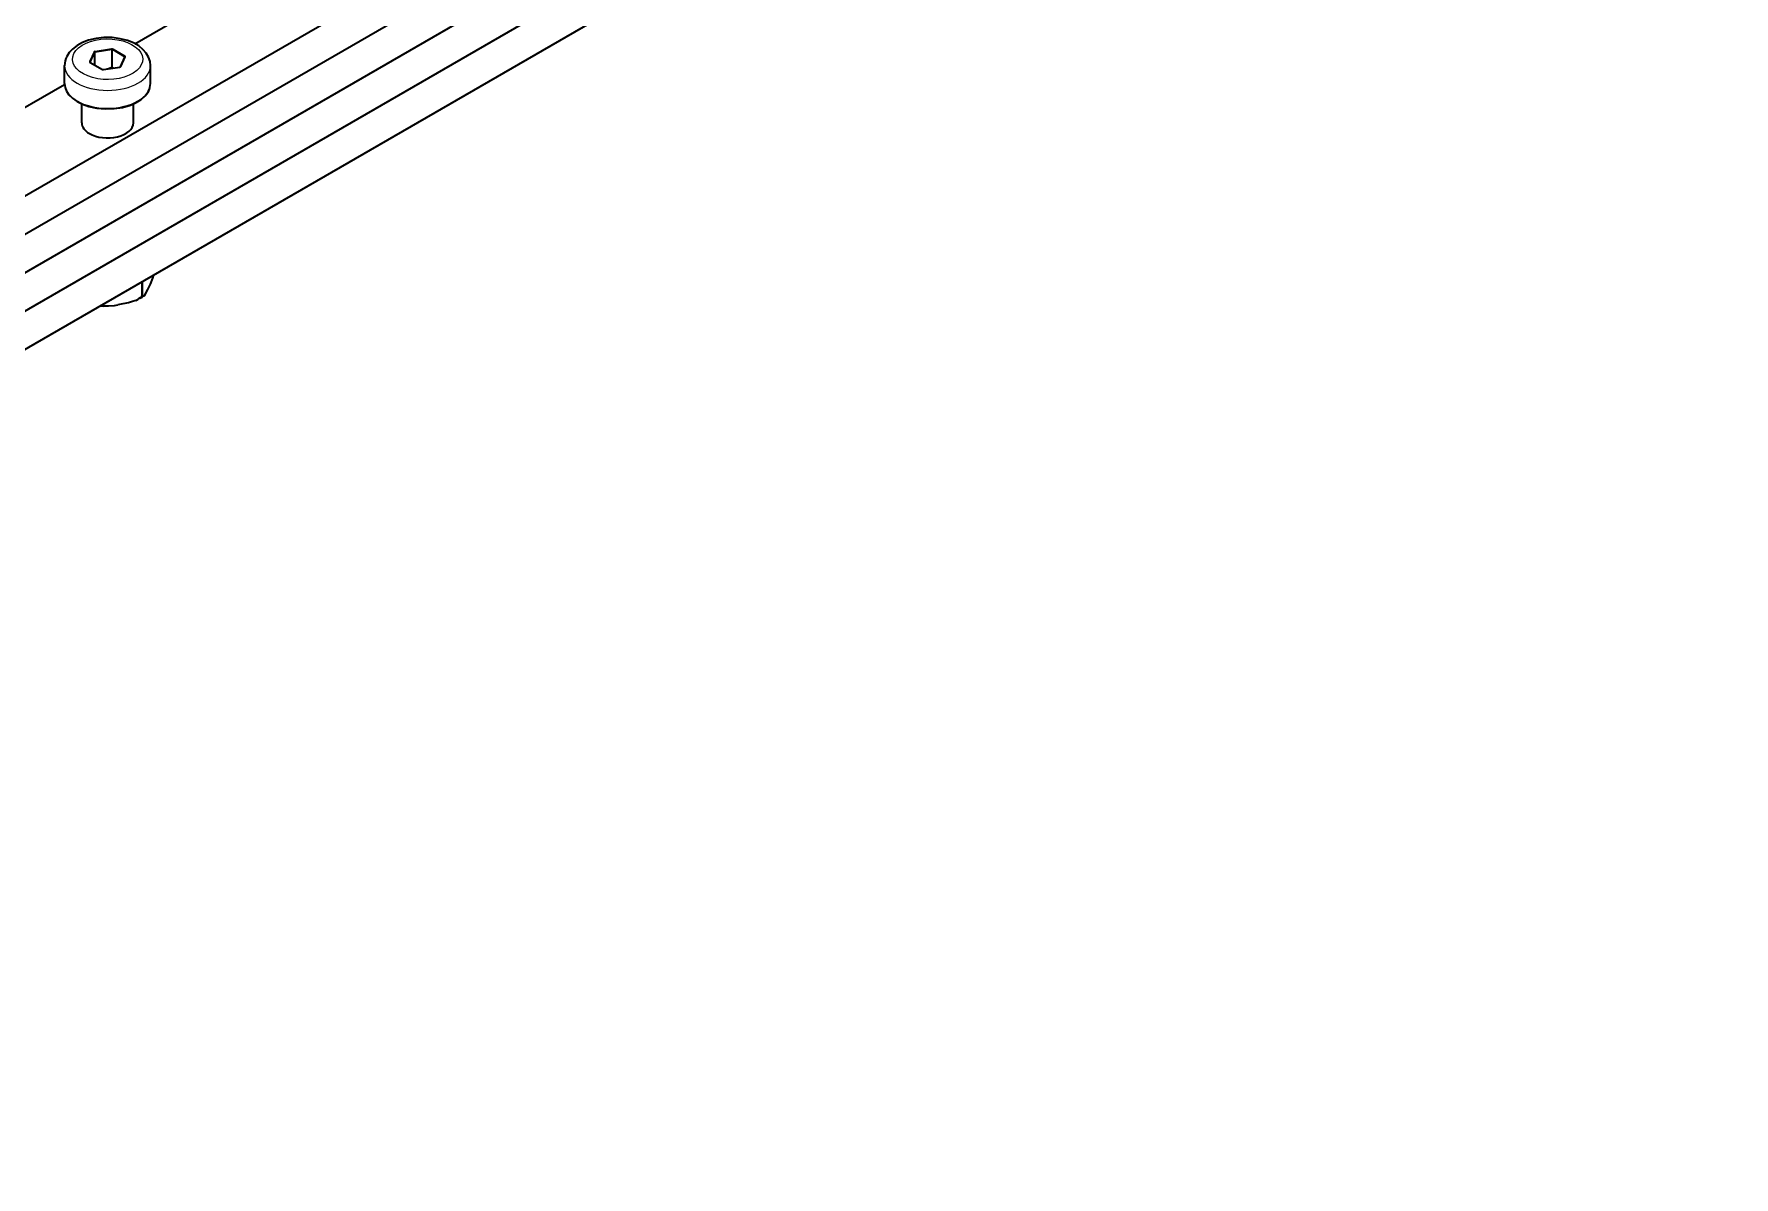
# Model space of a CAD drawing. Extents: x 218 to 1434, y 54 to 743.
# Drawn here: x 943.6 to 1052.3, y 603.1 to 676.3 of the extents above; entities that cross this region are included whole.
import ezdxf

# ---------------------------------------------------------------- set-up
doc = ezdxf.new("R2010")
doc.units = 0

msp = doc.modelspace()

# ---------------------------------------------------------------- linework, layer by layer
at = {"color": 7, "lineweight": 35}
for p, q in [((1052.33, 729.04), (851.25, 612.95)), ((950.01, 675.66), (1041.75, 728.62)), ((1052.33, 726.59), (851.25, 610.5)), ((1052.33, 726.59), (851.25, 610.5)), ((1052.33, 724.14), (851.25, 608.05)), ((1052.33, 724.14), (851.25, 608.05)), ((1052.33, 721.69), (851.25, 605.6)), ((1052.33, 721.69), (851.25, 605.6)), ((1052.33, 719.24), (851.25, 603.15)), ((866.13, 627.23), (945.51, 673.06))]:
    msp.add_line(p, q, dxfattribs=at)
at = {"color": 7, "lineweight": 13, "ltscale": 0.01686}
for p, q in [((947.38, 675.13), (947.1, 674.52)), ((947.43, 675.08), (947.15, 674.47)), ((949.13, 674.21), (949.41, 674.82))]:
    msp.add_line(p, q, dxfattribs=at)
at = {"color": 7, "lineweight": 13, "ltscale": 0.022391}
for p, q in [((947.13, 674.46), (947.9, 674.02)), ((949.39, 674.87), (948.61, 675.32))]:
    msp.add_line(p, q, dxfattribs=at)
at = {"color": 7, "lineweight": 35, "ltscale": 0.022392}
msp.add_line((947.15, 674.47), (947.93, 674.02), dxfattribs=at)
at = {"color": 7, "lineweight": 35, "ltscale": 0.000189516}
msp.add_line((947.15, 674.47), (947.15, 674.47), dxfattribs=at)
at = {"color": 7, "lineweight": 13, "ltscale": 0.019479}
msp.add_line((947.43, 674.3), (947.43, 675.08), dxfattribs=at)
at = {"color": 7, "lineweight": 13, "ltscale": 0.026804}
for p, q in [((948.52, 675.34), (947.46, 675.17)), ((948.53, 675.27), (947.47, 675.1)), ((948, 674), (949.06, 674.16))]:
    msp.add_line(p, q, dxfattribs=at)
at = {"color": 7, "lineweight": 13, "ltscale": 0.020499}
msp.add_line((947.47, 674.28), (947.47, 675.1), dxfattribs=at)
at = {"color": 7, "lineweight": 13, "ltscale": 0.027277}
for p, q in [((948.53, 674.18), (948.53, 675.27)), ((948.58, 674.17), (948.58, 675.26))]:
    msp.add_line(p, q, dxfattribs=at)
at = {"color": 7, "lineweight": 13, "ltscale": 0.022393}
msp.add_line((949.35, 674.81), (948.58, 675.26), dxfattribs=at)
at = {"color": 7, "lineweight": 35, "ltscale": 0.016861}
msp.add_line((949.08, 674.19), (949.37, 674.8), dxfattribs=at)
at = {"color": 7, "lineweight": 13, "ltscale": 0.001213}
msp.add_line((949.35, 674.76), (949.35, 674.81), dxfattribs=at)
at = {"color": 7, "lineweight": 35, "ltscale": 0.028578}
msp.add_line((945.51, 673.12), (945.51, 674.26), dxfattribs=at)
at = {"color": 7, "lineweight": 35, "ltscale": 0.026804}
msp.add_line((947.99, 674.01), (949.05, 674.17), dxfattribs=at)
at = {"color": 7, "lineweight": 13, "ltscale": 0.004038}
msp.add_line((948.55, 674.13), (948.4, 674.07), dxfattribs=at)
at = {"color": 7, "lineweight": 13, "ltscale": 0.001325}
msp.add_line((948.53, 674.18), (948.55, 674.13), dxfattribs=at)
at = {"color": 7, "lineweight": 13, "ltscale": 0.000714563}
msp.add_line((948.57, 674.11), (948.55, 674.13), dxfattribs=at)
at = {"color": 7, "lineweight": 13, "ltscale": 0.000294119}
msp.add_line((948.58, 674.1), (948.57, 674.11), dxfattribs=at)
at = {"color": 7, "lineweight": 13, "ltscale": 0.000703304}
msp.add_line((948.6, 674.15), (948.58, 674.17), dxfattribs=at)
at = {"color": 7, "lineweight": 13, "ltscale": 0.001499}
msp.add_line((948.64, 674.11), (948.6, 674.15), dxfattribs=at)
at = {"color": 7, "lineweight": 35, "ltscale": 0.028577}
msp.add_line((951.01, 673.12), (951.01, 674.26), dxfattribs=at)
at = {"color": 7, "lineweight": 35, "ltscale": 0.030606}
for p, q in [((946.61, 670.59), (946.61, 671.81)), ((949.91, 670.59), (949.91, 671.81))]:
    msp.add_line(p, q, dxfattribs=at)
at = {"color": 7, "lineweight": 13, "ltscale": 0.022758}
for p, q in [((950.45, 659.51), (950.45, 660.42)), ((950.52, 659.55), (950.52, 660.46))]:
    msp.add_line(p, q, dxfattribs=at)
at = {"color": 7, "lineweight": 35}
for points in [[(951.01, 674.26), (950.98, 674.53), (950.88, 674.8), (950.74, 675.06), (950.54, 675.28), (950.25, 675.52), (949.92, 675.71), (949.54, 675.86), (949.06, 675.98), (948.55, 676.05), (948.03, 676.05), (947.52, 676), (947.03, 675.88), (946.65, 675.73), (946.31, 675.55), (946.01, 675.32), (945.81, 675.1), (945.65, 674.85)], [(945.51, 673.12), (945.54, 672.85), (945.63, 672.63), (945.79, 672.39), (946.01, 672.17), (946.31, 671.96), (946.66, 671.79), (947.06, 671.65), (947.58, 671.54), (948.13, 671.49), (948.68, 671.51), (949.22, 671.59), (949.72, 671.73), (950.09, 671.9), (950.41, 672.1), (950.67, 672.33), (950.83, 672.53), (950.89, 672.64)], [(950.59, 659.53), (950.63, 659.56), (950.69, 659.65), (950.84, 659.93), (951, 660.28), (951.16, 660.67), (951.22, 660.87)], [(950.06, 659.23), (949.8, 659.14), (949.61, 659.08), (949.24, 659.01), (948.91, 658.95)], [(950.45, 659.51), (950.38, 659.43), (950.27, 659.35), (950.06, 659.23)], [(950.45, 659.51), (950.5, 659.56), (950.52, 659.55)], [(950.52, 659.55), (950.54, 659.52), (950.55, 659.51), (950.56, 659.51), (950.59, 659.53)], [(948.01, 658.88), (948.32, 658.89), (948.7, 658.92), (948.91, 658.95)]]:
    msp.add_lwpolyline(points, dxfattribs=at)
for centre, radius, start, end in [((946.81, 674.25), 1.3, 152.6327, 179.73), ((947.97, 674.11), 0.106, 244.7011, 280.1215), ((949.05, 674.24), 0.0644, 275.0056, 307.6149), ((949.96, 673.12), 1.04, 332.4405, 359.5956), ((948.83, 662.07), 3.09, 293.5386, 304.7232), ((948.25, 663.87), 5, 264.882, 267.2325), ((948.08, 660.44), 1.56, 260.3908, 267.5623)]:
    msp.add_arc(centre, radius, start, end, dxfattribs=at)
at = {"color": 7, "lineweight": 13}
msp.add_arc((947.62, 676.33), 2.34, 277.5688, 292.7265, dxfattribs=at)
for centre, major_axis, ratio, start_param, end_param in [((948.26, 674.67), (2.25, 0), 0.57735, 2.856194490192343, 9.139379797371932), ((947.2, 674.5), (0.1, 0), 0.57735, 2.879793, 3.926991), ((947.1, 674.48), (-0.0453, 0.0211), 0.788675, 3.492472, 5.063268), ((947.13, 674.42), (-0.025, -0.0433), 0.57735, 3.141593, 3.926991), ((947.48, 675.12), (0.1, 0), 0.57735, 1.832596, 2.879793), ((947.38, 675.09), (-0.0453, 0.0211), 0.788675, 3.492472, 5.063268), ((947.48, 675.08), (0.05, 0), 0.57735, 1.832596, 2.879793), ((947.46, 675.13), (-0.0076, 0.0494), 0.211325, 4.080475, 5.651271), ((948.54, 675.28), (0.1, 0), 0.57735, 0.785398, 1.832596), ((948.52, 675.29), (-0.0076, 0.0494), 0.211325, 4.080475, 5.651271), ((948.54, 675.24), (0.05, 0), 0.57735, 0.785398, 1.832596), ((948.61, 675.28), (0.025, 0.0433), 0.57735, 0.785398, 2.356194), ((949.39, 674.83), (0.025, 0.0433), 0.57735, 0.785398, 2.356194), ((949.32, 674.79), (0.05, 0), 0.57735, 6.283185, 7.068583), ((949.41, 674.78), (0.0453, -0.0211), 0.788675, 1.921676, 3.141714), ((949.32, 674.83), (0.1, 0), 0.57735, 6.021386, 7.068583), ((948.26, 674.26), (2.75, 0), 0.57735, 3.141622, 6.283214), ((947.97, 674.06), (0.1, 0), 0.57735, 3.926991, 4.974188), ((947.9, 673.97), (-0.025, -0.0433), 0.57735, 3.141593, 3.926991), ((948, 673.96), (0.0076, -0.0494), 0.211325, 2.509678, 3.141593), ((948.54, 674.15), (0.05, 0), 0.57735, 0.785398, 1.832596), ((948.54, 674.15), (0.0337, 0.037), 0.394572, 4.480817, 5.603781), ((949.06, 674.12), (0.0076, -0.0494), 0.211325, 2.509678, 3.141593), ((949.03, 674.22), (0.1, 0), 0.57735, 4.974188, 6.021386), ((949.13, 674.16), (0.0453, -0.0211), 0.788675, 1.921676, 3.141714), ((948.26, 673.12), (2.75, 0), 0.57735, 3.141622, 6.283214)]:
    msp.add_ellipse(centre, major_axis=major_axis, ratio=ratio, start_param=start_param, end_param=end_param, dxfattribs=at)
at = {"color": 7, "lineweight": 35}
for start_param, end_param in [(3.141593, 3.926991), (3.141593, 3.926991), (3.926991, 6.283185), (3.926991, 6.283185)]:
    msp.add_ellipse((948.26, 670.59), major_axis=(1.65, 0), ratio=0.57735, start_param=start_param, end_param=end_param, dxfattribs=at)

doc.saveas('drawing.dxf')
